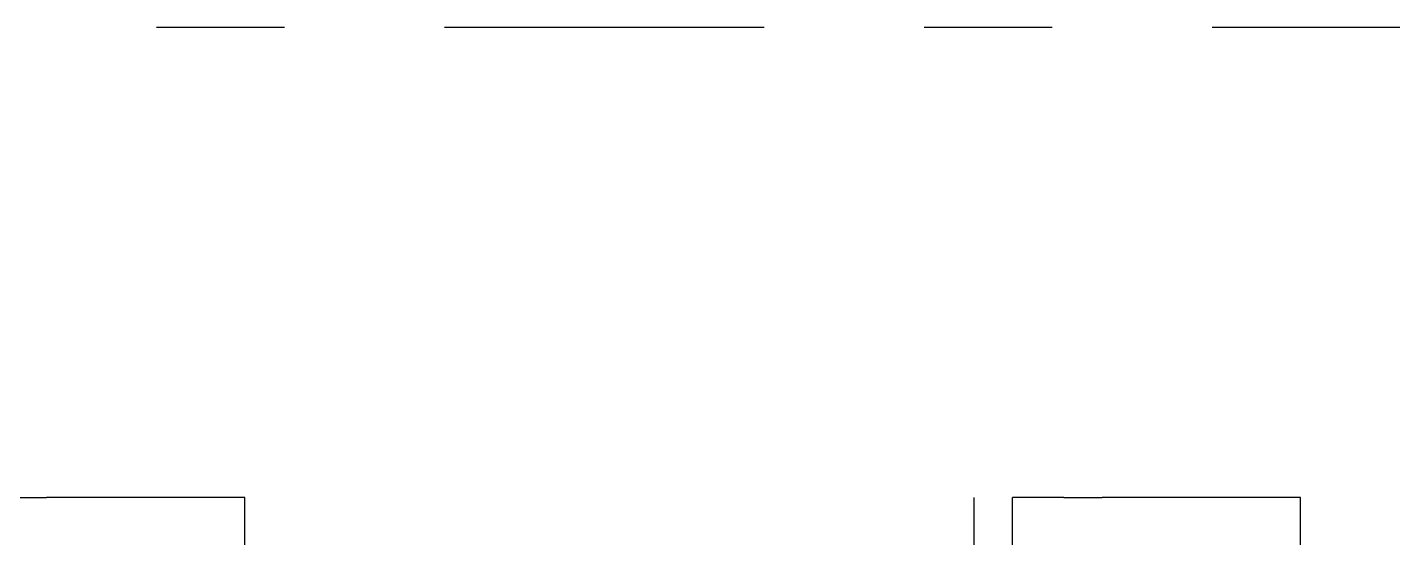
# Model space of a CAD drawing. Header units: inches. Extents: x 542787 to 543192, y 9574025 to 9574373.
# Drawn here: x 542832.265 to 542833.332, y 9574190.012 to 9574190.412 of the extents above; entities that cross this region are included whole.
import ezdxf

# ---------------------------------------------------------------- set-up
doc = ezdxf.new("R2010")
doc.units = ezdxf.units.IN
doc.header["$MEASUREMENT"] = 0
doc.linetypes.add('DASHDOT2', pattern=[0.5, 0.25, -0.125, 0, -0.125])
doc.layers.add('CERCADURA', color=7, linetype='Continuous')
doc.layers.add('I-ARQ', color=8, linetype='Continuous')

msp = doc.modelspace()

# ---------------------------------------------------------------- linework, layer by layer
at = {"layer": 'CERCADURA', "color": 9, "linetype": 'DASHDOT2'}
msp.add_lwpolyline([(542827.7912, 9574190.4116), (542834.5109, 9574190.4116), (542834.5109, 9574188.0708), (542827.7912, 9574188.0807)], close=True, dxfattribs=at)
at = {"layer": 'I-ARQ'}
for p, q in [((542832.2502, 9574190.0438), (542832.2802, 9574190.0438)), ((542832.4352, 9574190.0438), (542832.2802, 9574190.0438)), ((542832.4352, 9574190.0038), (542832.4352, 9574190.0438)), ((542833.0052, 9574190.0038), (542833.0052, 9574190.0438)), ((542833.0752, 9574190.0438), (542833.0352, 9574190.0438)), ((542833.0352, 9574190.0038), (542833.0352, 9574190.0438)), ((542833.0752, 9574190.0438), (542833.1052, 9574190.0438)), ((542833.2602, 9574190.0438), (542833.1052, 9574190.0438)), ((542833.2602, 9574190.0038), (542833.2602, 9574190.0438))]:
    msp.add_line(p, q, dxfattribs=at)

doc.saveas('drawing.dxf')
